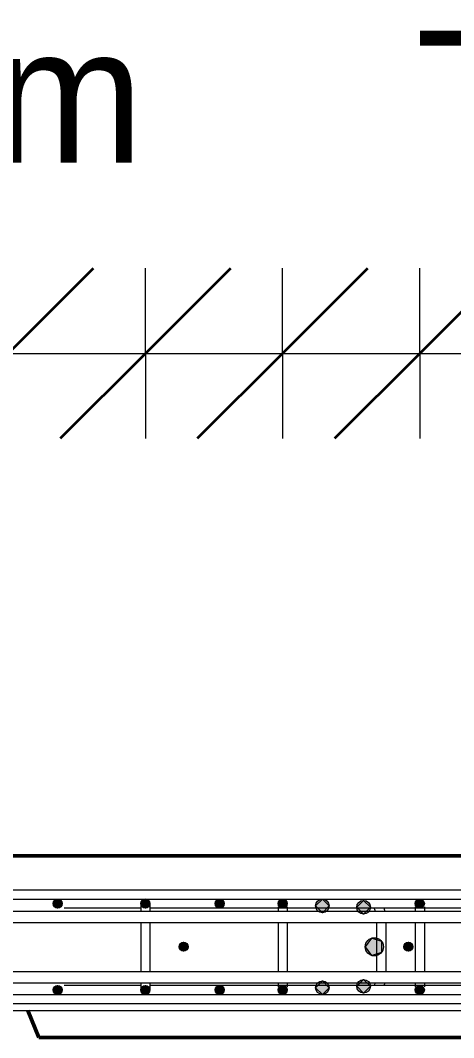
# Model space of a CAD drawing. Header units: millimetres. Extents: x 65464 to 98797, y 2255 to 31386.
# Drawn here: x 96576 to 96957, y 30290 to 31186 of the extents above; entities that cross this region are included whole.
import ezdxf

# ---------------------------------------------------------------- set-up
doc = ezdxf.new("R2010")
doc.units = ezdxf.units.MM
for name, color, linetype, lineweight in [('A-ANNO-DIMS', 211, 'Continuous', 9), ('A-ANNO-DIMS-50', 211, 'Continuous', 9), ('A-WALL', 113, 'Continuous', 25), ('S-RBAR', 171, 'Continuous', 18), ('S-RBAR-IDEN', 171, 'Continuous', 9)]:
    doc.layers.add(name, color=color, linetype=linetype, lineweight=lineweight)
doc.styles.add('Nirmala UI', font='Nirmala.ttf', dxfattribs={"height": 119.0625})
doc.styles.add('Nirmala UI Semilight', font='NirmalaS.ttf', dxfattribs={"height": 125})
doc.dimstyles.new('Arc_Length_-_2_5mm_Arial_3', dxfattribs={"dimscale": 304.8, "dimtxt": 125.683673, "dimasz": 0.492126, "dimexe": 0.246063, "dimexo": 0.0625, "dimgap": 0.287073, "dimtad": 1, "dimdec": 4, "dimzin": 0, "dimdsep": 46, "dimtxsty": 'Nirmala UI Semilight', "dimblk1": 'OBLIQUE', "dimblk2": 'OBLIQUE', "dimsah": 1, "dimcen": 0.09, "dimdle": 0.246063, "dimazin": 0, "dimtfac": 1, "dimtdec": 4, "dimtix": 1, "dimtmove": 0, "dimatfit": 3, "dimfxl": 0.246063, "dimfxlon": 1, "dimtvp": 1, "dimtolj": 1, "dimtzin": 0, "dimarcsym": 2})

# ---------------------------------------------------------------- blocks, each defined once
blk = doc.blocks.new('DIMBLOCK156-Elevation Top1')
at = {"layer": 'A-ANNO-DIMS-50', "lineweight": 35}
for p, q in [((96444.62, 30892.72), (96519.62, 30967.72)), ((96565.29, 30892.72), (96640.29, 30967.72)), ((96444.62, 30892.72), (96369.62, 30817.72)), ((96565.29, 30892.72), (96490.29, 30817.72))]:
    blk.add_line(p, q, dxfattribs=at)
at = {"layer": 'A-ANNO-DIMS-50'}
for p, q in [((96444.62, 30892.72), (96444.62, 30967.72)), ((96565.29, 30892.72), (96565.29, 30967.72)), ((96444.62, 30892.72), (96565.29, 30892.72)), ((96444.62, 30892.72), (96444.62, 30817.72)), ((96565.29, 30892.72), (96565.29, 30817.72))]:
    blk.add_line(p, q, dxfattribs=at)
blk = doc.blocks.new('_Oblique')
at = {"color": 0, "linetype": 'ByBlock', "lineweight": -2}
blk.add_line((-0.5, -0.5), (0.5, 0.5), dxfattribs=at)
blk = doc.blocks.new('DIMBLOCK157-Elevation Top1')
at = {"layer": 'A-ANNO-DIMS-50', "lineweight": 35}
for p, q in [((96565.29, 30892.72), (96640.29, 30967.72)), ((96685.95, 30892.72), (96760.95, 30967.72)), ((96565.29, 30892.72), (96490.29, 30817.72)), ((96685.95, 30892.72), (96610.95, 30817.72))]:
    blk.add_line(p, q, dxfattribs=at)
at = {"layer": 'A-ANNO-DIMS-50'}
for p, q in [((96565.29, 30892.72), (96565.29, 30967.72)), ((96685.95, 30892.72), (96685.95, 30967.72)), ((96565.29, 30892.72), (96685.95, 30892.72)), ((96565.29, 30892.72), (96565.29, 30817.72)), ((96685.95, 30892.72), (96685.95, 30817.72))]:
    blk.add_line(p, q, dxfattribs=at)
blk = doc.blocks.new('DIMBLOCK158-Elevation Top1')
at = {"layer": 'A-ANNO-DIMS-50', "lineweight": 35}
for p, q in [((96685.95, 30892.72), (96760.95, 30967.72)), ((96806.62, 30892.72), (96881.62, 30967.72)), ((96685.95, 30892.72), (96610.95, 30817.72)), ((96806.62, 30892.72), (96731.62, 30817.72))]:
    blk.add_line(p, q, dxfattribs=at)
at = {"layer": 'A-ANNO-DIMS-50'}
for p, q in [((96685.95, 30892.72), (96685.95, 30967.72)), ((96806.62, 30892.72), (96806.62, 30967.72)), ((96685.95, 30892.72), (96806.62, 30892.72)), ((96685.95, 30892.72), (96685.95, 30817.72)), ((96806.62, 30892.72), (96806.62, 30817.72))]:
    blk.add_line(p, q, dxfattribs=at)
blk = doc.blocks.new('DIMBLOCK159-Elevation Top1')
at = {"layer": 'A-ANNO-DIMS-50', "lineweight": 35}
for p, q in [((96806.62, 30892.72), (96881.62, 30967.72)), ((96927.29, 30892.72), (97002.29, 30967.72)), ((96806.62, 30892.72), (96731.62, 30817.72)), ((96927.29, 30892.72), (96852.29, 30817.72))]:
    blk.add_line(p, q, dxfattribs=at)
at = {"layer": 'A-ANNO-DIMS-50'}
for p, q in [((96806.62, 30892.72), (96806.62, 30967.72)), ((96927.29, 30892.72), (96927.29, 30967.72)), ((96806.62, 30892.72), (97002.29, 30892.72)), ((96806.62, 30892.72), (96806.62, 30817.72)), ((96927.29, 30892.72), (96927.29, 30817.72))]:
    blk.add_line(p, q, dxfattribs=at)
blk = doc.blocks.new('DIMBLOCK160-Elevation Top1')
at = {"layer": 'A-ANNO-DIMS-50', "lineweight": 35}
for p, q in [((95117.29, 30892.72), (95192.29, 30967.72)), ((95237.95, 30892.72), (95312.95, 30967.72)), ((95358.62, 30892.72), (95433.62, 30967.72)), ((95479.29, 30892.72), (95554.29, 30967.72)), ((95599.95, 30892.72), (95674.95, 30967.72)), ((95720.62, 30892.72), (95795.62, 30967.72)), ((95841.29, 30892.72), (95916.29, 30967.72)), ((95961.95, 30892.72), (96036.95, 30967.72)), ((96082.62, 30892.72), (96157.62, 30967.72)), ((96203.29, 30892.72), (96278.29, 30967.72)), ((96323.95, 30892.72), (96398.95, 30967.72)), ((96444.62, 30892.72), (96519.62, 30967.72)), ((96565.29, 30892.72), (96640.29, 30967.72)), ((96685.95, 30892.72), (96760.95, 30967.72)), ((96806.62, 30892.72), (96881.62, 30967.72)), ((96927.29, 30892.72), (97002.29, 30967.72)), ((95117.29, 30892.72), (95042.29, 30817.72)), ((95237.95, 30892.72), (95162.95, 30817.72)), ((95358.62, 30892.72), (95283.62, 30817.72)), ((95479.29, 30892.72), (95404.29, 30817.72)), ((95599.95, 30892.72), (95524.95, 30817.72)), ((95720.62, 30892.72), (95645.62, 30817.72)), ((95841.29, 30892.72), (95766.29, 30817.72)), ((95961.95, 30892.72), (95886.95, 30817.72)), ((96082.62, 30892.72), (96007.62, 30817.72)), ((96203.29, 30892.72), (96128.29, 30817.72)), ((96323.95, 30892.72), (96248.95, 30817.72)), ((96444.62, 30892.72), (96369.62, 30817.72)), ((96565.29, 30892.72), (96490.29, 30817.72)), ((96685.95, 30892.72), (96610.95, 30817.72)), ((96806.62, 30892.72), (96731.62, 30817.72)), ((96927.29, 30892.72), (96852.29, 30817.72))]:
    blk.add_line(p, q, dxfattribs=at)
at = {"layer": 'A-ANNO-DIMS-50'}
for p, q in [((95117.29, 30892.72), (95117.29, 30967.72)), ((95237.95, 30892.72), (95237.95, 30967.72)), ((95358.62, 30892.72), (95358.62, 30967.72)), ((95479.29, 30892.72), (95479.29, 30967.72)), ((95599.95, 30892.72), (95599.95, 30967.72)), ((95720.62, 30892.72), (95720.62, 30967.72)), ((95841.29, 30892.72), (95841.29, 30967.72)), ((95961.95, 30892.72), (95961.95, 30967.72)), ((96082.62, 30892.72), (96082.62, 30967.72)), ((96203.29, 30892.72), (96203.29, 30967.72)), ((96323.95, 30892.72), (96323.95, 30967.72)), ((96444.62, 30892.72), (96444.62, 30967.72)), ((96565.29, 30892.72), (96565.29, 30967.72)), ((96685.95, 30892.72), (96685.95, 30967.72)), ((96806.62, 30892.72), (96806.62, 30967.72)), ((96927.29, 30892.72), (96927.29, 30967.72)), ((95042.29, 30892.72), (97002.29, 30892.72)), ((95042.29, 30892.72), (95237.95, 30892.72)), ((95117.29, 30892.72), (95117.29, 30817.72)), ((95237.95, 30892.72), (95358.62, 30892.72)), ((95237.95, 30892.72), (95237.95, 30817.72)), ((95358.62, 30892.72), (95479.29, 30892.72)), ((95358.62, 30892.72), (95358.62, 30817.72)), ((95479.29, 30892.72), (95599.95, 30892.72)), ((95479.29, 30892.72), (95479.29, 30817.72)), ((95599.95, 30892.72), (95720.62, 30892.72)), ((95599.95, 30892.72), (95599.95, 30817.72)), ((95720.62, 30892.72), (95841.29, 30892.72)), ((95720.62, 30892.72), (95720.62, 30817.72)), ((95841.29, 30892.72), (95961.95, 30892.72)), ((95841.29, 30892.72), (95841.29, 30817.72)), ((95961.95, 30892.72), (96082.62, 30892.72)), ((95961.95, 30892.72), (95961.95, 30817.72)), ((96082.62, 30892.72), (96203.29, 30892.72)), ((96082.62, 30892.72), (96082.62, 30817.72)), ((96203.29, 30892.72), (96323.95, 30892.72)), ((96203.29, 30892.72), (96203.29, 30817.72)), ((96323.95, 30892.72), (96444.62, 30892.72)), ((96323.95, 30892.72), (96323.95, 30817.72)), ((96444.62, 30892.72), (96565.29, 30892.72)), ((96444.62, 30892.72), (96444.62, 30817.72)), ((96565.29, 30892.72), (96685.95, 30892.72)), ((96565.29, 30892.72), (96565.29, 30817.72)), ((96685.95, 30892.72), (96806.62, 30892.72)), ((96685.95, 30892.72), (96685.95, 30817.72)), ((96806.62, 30892.72), (97002.29, 30892.72)), ((96806.62, 30892.72), (96806.62, 30817.72)), ((96927.29, 30892.72), (96927.29, 30817.72))]:
    blk.add_line(p, q, dxfattribs=at)
blk = doc.blocks.new('_None')

msp = doc.modelspace()

# ---------------------------------------------------------------- hatches: boundary and pattern name
at = {"layer": 'S-RBAR'}
h = msp.add_hatch(color=256, dxfattribs=at)
edge = h.paths.add_edge_path()
edge.add_arc((96608.72108, 30408.39395), 4, 0, 360)
for points in [[(96608.72108, 30404.39395), (96612.72108, 30408.39395), (96608.72108, 30412.39395), (96604.72108, 30408.39395)], [(96685.95237, 30404.39395), (96689.95237, 30408.39395), (96685.95237, 30412.39395), (96681.95237, 30408.39395)], [(96685.95237, 30404.39395), (96689.95237, 30408.39395), (96685.95237, 30412.39395), (96681.95237, 30408.39395)], [(96751.26413, 30404.39395), (96755.26413, 30408.39395), (96751.26413, 30412.39395), (96747.26413, 30408.39395)], [(96806.61904, 30404.39395), (96810.61904, 30408.39395), (96806.61904, 30412.39395), (96802.61904, 30408.39395)], [(96806.61904, 30404.39395), (96810.61904, 30408.39395), (96806.61904, 30412.39395), (96802.61904, 30408.39395)], [(96841.5727, 30400.39395), (96847.5727, 30406.39395), (96841.5727, 30412.39395), (96835.5727, 30406.39395)], [(96927.2857, 30404.39395), (96931.2857, 30408.39395), (96927.2857, 30412.39395), (96923.2857, 30408.39395)], [(96927.2857, 30404.39395), (96931.2857, 30408.39395), (96927.2857, 30412.39395), (96923.2857, 30408.39395)], [(96877.8227, 30399.19607), (96883.8227, 30405.19607), (96877.8227, 30411.19607), (96871.8227, 30405.19607)], [(96884.81357, 30362.78549), (96893.75784, 30365.69166), (96893.75784, 30375.09623), (96884.81357, 30378.0024), (96879.2857, 30370.39395)], [(96719.50793, 30366.39395), (96723.50793, 30370.39395), (96719.50793, 30374.39395), (96715.50793, 30370.39395)], [(96917.2857, 30366.39395), (96921.2857, 30370.39395), (96917.2857, 30374.39395), (96913.2857, 30370.39395)], [(96877.8227, 30329.60035), (96883.8227, 30335.60035), (96877.8227, 30341.60035), (96871.8227, 30335.60035)], [(96608.72108, 30328.39395), (96612.72108, 30332.39395), (96608.72108, 30336.39395), (96604.72108, 30332.39395)], [(96685.95237, 30328.39395), (96689.95237, 30332.39395), (96685.95237, 30336.39395), (96681.95237, 30332.39395)], [(96685.95237, 30328.39395), (96689.95237, 30332.39395), (96685.95237, 30336.39395), (96681.95237, 30332.39395)], [(96751.26413, 30328.39395), (96755.26413, 30332.39395), (96751.26413, 30336.39395), (96747.26413, 30332.39395)], [(96806.61904, 30328.39395), (96810.61904, 30332.39395), (96806.61904, 30336.39395), (96802.61904, 30332.39395)], [(96806.61904, 30328.39395), (96810.61904, 30332.39395), (96806.61904, 30336.39395), (96802.61904, 30332.39395)], [(96841.5727, 30328.39054), (96847.5727, 30334.39054), (96841.5727, 30340.39054), (96835.5727, 30334.39054)], [(96927.2857, 30328.39395), (96931.2857, 30332.39395), (96927.2857, 30336.39395), (96923.2857, 30332.39395)], [(96927.2857, 30328.39395), (96931.2857, 30332.39395), (96927.2857, 30336.39395), (96923.2857, 30332.39395)]]:
    msp.add_hatch(color=256, dxfattribs=at).paths.add_polyline_path(points)
h = msp.add_hatch(color=256, dxfattribs=at)
edge = h.paths.add_edge_path()
edge.add_arc((96685.95237, 30408.39395), 4, 0, 360)
h = msp.add_hatch(color=256, dxfattribs=at)
edge = h.paths.add_edge_path()
edge.add_arc((96685.95237, 30408.39395), 4, 0, 360)
h = msp.add_hatch(color=256, dxfattribs=at)
edge = h.paths.add_edge_path()
edge.add_arc((96751.26413, 30408.39395), 4, 0, 360)
h = msp.add_hatch(color=256, dxfattribs=at)
edge = h.paths.add_edge_path()
edge.add_arc((96806.61904, 30408.39395), 4, 0, 360)
h = msp.add_hatch(color=256, dxfattribs=at)
edge = h.paths.add_edge_path()
edge.add_arc((96806.61904, 30408.39395), 4, 0, 360)
h = msp.add_hatch(color=256, dxfattribs=at)
edge = h.paths.add_edge_path()
edge.add_arc((96841.5727, 30406.39395), 6, 0, 360)
h = msp.add_hatch(color=256, dxfattribs=at)
edge = h.paths.add_edge_path()
edge.add_arc((96927.2857, 30408.39395), 4, 0, 360)
h = msp.add_hatch(color=256, dxfattribs=at)
edge = h.paths.add_edge_path()
edge.add_arc((96927.2857, 30408.39395), 4, 0, 360)
h = msp.add_hatch(color=256, dxfattribs=at)
edge = h.paths.add_edge_path()
edge.add_arc((96877.8227, 30405.19607), 6, 0, 360)
h = msp.add_hatch(color=256, dxfattribs=at)
edge = h.paths.add_edge_path()
edge.add_arc((96887.2857, 30370.39395), 8, 0, 360)
h = msp.add_hatch(color=256, dxfattribs=at)
edge = h.paths.add_edge_path()
edge.add_arc((96719.50793, 30370.39395), 4, 0, 360)
h = msp.add_hatch(color=256, dxfattribs=at)
edge = h.paths.add_edge_path()
edge.add_arc((96917.2857, 30370.39395), 4, 0, 360)
h = msp.add_hatch(color=256, dxfattribs=at)
edge = h.paths.add_edge_path()
edge.add_arc((96877.8227, 30335.60035), 6, 0, 360)
h = msp.add_hatch(color=256, dxfattribs=at)
edge = h.paths.add_edge_path()
edge.add_arc((96608.72108, 30332.39395), 4, 0, 360)
h = msp.add_hatch(color=256, dxfattribs=at)
edge = h.paths.add_edge_path()
edge.add_arc((96685.95237, 30332.39395), 4, 0, 360)
h = msp.add_hatch(color=256, dxfattribs=at)
edge = h.paths.add_edge_path()
edge.add_arc((96685.95237, 30332.39395), 4, 0, 360)
h = msp.add_hatch(color=256, dxfattribs=at)
edge = h.paths.add_edge_path()
edge.add_arc((96751.26413, 30332.39395), 4, 0, 360)
h = msp.add_hatch(color=256, dxfattribs=at)
edge = h.paths.add_edge_path()
edge.add_arc((96806.61904, 30332.39395), 4, 0, 360)
h = msp.add_hatch(color=256, dxfattribs=at)
edge = h.paths.add_edge_path()
edge.add_arc((96806.61904, 30332.39395), 4, 0, 360)
h = msp.add_hatch(color=256, dxfattribs=at)
edge = h.paths.add_edge_path()
edge.add_arc((96841.5727, 30334.39054), 6, 0, 360)
h = msp.add_hatch(color=256, dxfattribs=at)
edge = h.paths.add_edge_path()
edge.add_arc((96927.2857, 30332.39395), 4, 0, 360)
h = msp.add_hatch(color=256, dxfattribs=at)
edge = h.paths.add_edge_path()
edge.add_arc((96927.2857, 30332.39395), 4, 0, 360)

# ---------------------------------------------------------------- linework, layer by layer
at = {"layer": 'A-WALL', "lineweight": 50}
for p, q in [((98797.2857, 30450.39395), (95037.2857, 30450.39395)), ((96582.6857, 30314.39395), (96592.2857, 30290.39395)), ((96592.2857, 30290.39395), (98682.2857, 30290.39395))]:
    msp.add_line(p, q, dxfattribs=at)
at = {"layer": 'S-RBAR'}
for p, q in [((95067.2857, 30420.39395), (98767.2857, 30420.39395)), ((95067.2857, 30412.39395), (98767.2857, 30412.39395)), ((96608.72108, 30412.39395), (96604.72108, 30408.39395)), ((96612.72108, 30408.39395), (96608.72108, 30412.39395)), ((96685.95237, 30412.39395), (96681.95237, 30408.39395)), ((96685.95237, 30412.39395), (96681.95237, 30408.39395)), ((96689.95237, 30408.39395), (96685.95237, 30412.39395)), ((96689.95237, 30408.39395), (96685.95237, 30412.39395)), ((96751.26413, 30412.39395), (96747.26413, 30408.39395)), ((96755.26413, 30408.39395), (96751.26413, 30412.39395)), ((96806.61904, 30412.39395), (96802.61904, 30408.39395)), ((96806.61904, 30412.39395), (96802.61904, 30408.39395)), ((96810.61904, 30408.39395), (96806.61904, 30412.39395)), ((96810.61904, 30408.39395), (96806.61904, 30412.39395)), ((96841.5727, 30412.39395), (96835.5727, 30406.39395)), ((96847.5727, 30406.39395), (96841.5727, 30412.39395)), ((96927.2857, 30412.39395), (96923.2857, 30408.39395)), ((96927.2857, 30412.39395), (96923.2857, 30408.39395)), ((96931.2857, 30408.39395), (96927.2857, 30412.39395)), ((96931.2857, 30408.39395), (96927.2857, 30412.39395)), ((96604.72108, 30408.39395), (96608.72108, 30404.39395)), ((96608.72108, 30404.39395), (96612.72108, 30408.39395)), ((96681.95237, 30404.39395), (96614.56274, 30404.39395)), ((96681.95237, 30408.39395), (96681.95237, 30401.89415)), ((96681.95237, 30408.39395), (96685.95237, 30404.39395)), ((96681.95237, 30408.39395), (96685.95237, 30404.39395)), ((96685.95237, 30404.39395), (96689.95237, 30408.39395)), ((96685.95237, 30404.39395), (96689.95237, 30408.39395)), ((96689.95237, 30408.39395), (96689.95237, 30401.89415)), ((97292.66487, 30404.39395), (96689.95237, 30404.39395)), ((96747.26413, 30408.39395), (96751.26413, 30404.39395)), ((96751.26413, 30404.39395), (96755.26413, 30408.39395)), ((96802.61904, 30408.39395), (96806.61904, 30404.39395)), ((96802.61904, 30408.39395), (96806.61904, 30404.39395)), ((96802.61904, 30405.5847), (96802.61904, 30401.89415)), ((96806.61904, 30404.39395), (96810.61904, 30408.39395)), ((96806.61904, 30404.39395), (96810.61904, 30408.39395)), ((96810.61904, 30405.5847), (96810.61904, 30401.89415)), ((96835.5727, 30406.39395), (96841.5727, 30400.39395)), ((96841.5727, 30400.39395), (96847.5727, 30406.39395)), ((96877.8227, 30411.19607), (96871.8227, 30405.19607)), ((96871.8227, 30405.19607), (96877.8227, 30399.19607)), ((96883.8227, 30405.19607), (96877.8227, 30411.19607)), ((96877.8227, 30399.19607), (96883.8227, 30405.19607)), ((96923.2857, 30408.39395), (96927.2857, 30404.39395)), ((96923.2857, 30408.39395), (96927.2857, 30404.39395)), ((96923.2857, 30405.5847), (96923.2857, 30401.89415)), ((96927.2857, 30404.39395), (96931.2857, 30408.39395)), ((96927.2857, 30404.39395), (96931.2857, 30408.39395)), ((96931.2857, 30405.5847), (96931.2857, 30401.89415)), ((95067.2857, 30401.73625), (97884.74033, 30401.73625)), ((95067.2857, 30391.73625), (98377.2857, 30391.73625)), ((96681.95237, 30392.08503), (96681.95237, 30388.39395)), ((96681.95237, 30388.39395), (96681.95237, 30352.39395)), ((96689.95237, 30392.08503), (96689.95237, 30388.39395)), ((96689.95237, 30388.39395), (96689.95237, 30352.39395)), ((96802.61904, 30392.08503), (96802.61904, 30388.39395)), ((96802.61904, 30388.39395), (96802.61904, 30352.39395)), ((96810.61904, 30392.08503), (96810.61904, 30388.39395)), ((96810.61904, 30388.39395), (96810.61904, 30352.39395)), ((96889.2857, 30391.73625), (96889.2857, 30348.69315)), ((96897.2857, 30391.73625), (96897.2857, 30348.69315)), ((96923.2857, 30392.08503), (96923.2857, 30388.39395)), ((96923.2857, 30388.39395), (96923.2857, 30352.39395)), ((96931.2857, 30392.08503), (96931.2857, 30388.39395)), ((96931.2857, 30388.39395), (96931.2857, 30352.39395)), ((96884.81357, 30378.0024), (96879.2857, 30370.39395)), ((96893.75784, 30375.09623), (96884.81357, 30378.0024)), ((96719.50793, 30374.39395), (96715.50793, 30370.39395)), ((96715.50793, 30370.39395), (96719.50793, 30366.39395)), ((96723.50793, 30370.39395), (96719.50793, 30374.39395)), ((96719.50793, 30366.39395), (96723.50793, 30370.39395)), ((96879.2857, 30370.39395), (96884.81357, 30362.78549)), ((96893.75784, 30365.69166), (96893.75784, 30375.09623)), ((96917.2857, 30374.39395), (96913.2857, 30370.39395)), ((96913.2857, 30370.39395), (96917.2857, 30366.39395)), ((96921.2857, 30370.39395), (96917.2857, 30374.39395)), ((96917.2857, 30366.39395), (96921.2857, 30370.39395)), ((96884.81357, 30362.78549), (96893.75784, 30365.69166)), ((96681.95237, 30352.39395), (96681.95237, 30348.31227)), ((96689.95237, 30352.39395), (96689.95237, 30348.31227)), ((96802.61904, 30352.39395), (96802.61904, 30348.31227)), ((96810.61904, 30352.39395), (96810.61904, 30348.31227)), ((96923.2857, 30352.39395), (96923.2857, 30348.31227)), ((96931.2857, 30352.39395), (96931.2857, 30348.31227)), ((95067.2857, 30348.69315), (98377.2857, 30348.69315)), ((96877.8227, 30341.60035), (96871.8227, 30335.60035)), ((96883.8227, 30335.60035), (96877.8227, 30341.60035)), ((95067.2857, 30338.69315), (97884.74033, 30338.69315)), ((96608.72108, 30336.39395), (96604.72108, 30332.39395)), ((96604.72108, 30332.39395), (96608.72108, 30328.39395)), ((96612.72108, 30332.39395), (96608.72108, 30336.39395)), ((96608.72108, 30328.39395), (96612.72108, 30332.39395)), ((96681.95237, 30336.39395), (96614.56274, 30336.39395)), ((96681.95237, 30338.25181), (96681.95237, 30332.39395)), ((96685.95237, 30336.39395), (96681.95237, 30332.39395)), ((96685.95237, 30336.39395), (96681.95237, 30332.39395)), ((96681.95237, 30332.39395), (96685.95237, 30328.39395)), ((96681.95237, 30332.39395), (96685.95237, 30328.39395)), ((96689.95237, 30332.39395), (96685.95237, 30336.39395)), ((96689.95237, 30332.39395), (96685.95237, 30336.39395)), ((96685.95237, 30328.39395), (96689.95237, 30332.39395)), ((96685.95237, 30328.39395), (96689.95237, 30332.39395)), ((96689.95237, 30338.25181), (96689.95237, 30332.39395)), ((97292.66487, 30336.39395), (96689.95237, 30336.39395)), ((96751.26413, 30336.39395), (96747.26413, 30332.39395)), ((96747.26413, 30332.39395), (96751.26413, 30328.39395)), ((96755.26413, 30332.39395), (96751.26413, 30336.39395)), ((96751.26413, 30328.39395), (96755.26413, 30332.39395)), ((96802.61904, 30338.25181), (96802.61904, 30335.20306)), ((96806.61904, 30336.39395), (96802.61904, 30332.39395)), ((96806.61904, 30336.39395), (96802.61904, 30332.39395)), ((96802.61904, 30332.39395), (96806.61904, 30328.39395)), ((96802.61904, 30332.39395), (96806.61904, 30328.39395)), ((96810.61904, 30332.39395), (96806.61904, 30336.39395)), ((96810.61904, 30332.39395), (96806.61904, 30336.39395)), ((96806.61904, 30328.39395), (96810.61904, 30332.39395)), ((96806.61904, 30328.39395), (96810.61904, 30332.39395)), ((96810.61904, 30338.25181), (96810.61904, 30335.20306)), ((96841.5727, 30340.39054), (96835.5727, 30334.39054)), ((96835.5727, 30334.39054), (96841.5727, 30328.39054)), ((96847.5727, 30334.39054), (96841.5727, 30340.39054)), ((96841.5727, 30328.39054), (96847.5727, 30334.39054)), ((96871.8227, 30335.60035), (96877.8227, 30329.60035)), ((96877.8227, 30329.60035), (96883.8227, 30335.60035)), ((96923.2857, 30338.25181), (96923.2857, 30335.20306)), ((96927.2857, 30336.39395), (96923.2857, 30332.39395)), ((96927.2857, 30336.39395), (96923.2857, 30332.39395)), ((96923.2857, 30332.39395), (96927.2857, 30328.39395)), ((96923.2857, 30332.39395), (96927.2857, 30328.39395)), ((96931.2857, 30332.39395), (96927.2857, 30336.39395)), ((96931.2857, 30332.39395), (96927.2857, 30336.39395)), ((96927.2857, 30328.39395), (96931.2857, 30332.39395)), ((96927.2857, 30328.39395), (96931.2857, 30332.39395)), ((96931.2857, 30338.25181), (96931.2857, 30335.20306)), ((95067.2857, 30328.39395), (98609.5704, 30328.39395)), ((95067.2857, 30320.39395), (98767.2857, 30320.39395)), ((96437.2857, 30314.39395), (98767.2857, 30314.39395))]:
    msp.add_line(p, q, dxfattribs=at)
for centre, radius in [((96608.72108, 30408.39395), 4), ((96685.95237, 30408.39395), 4), ((96685.95237, 30408.39395), 4), ((96751.26413, 30408.39395), 4), ((96806.61904, 30408.39395), 4), ((96806.61904, 30408.39395), 4), ((96841.5727, 30406.39395), 6), ((96927.2857, 30408.39395), 4), ((96927.2857, 30408.39395), 4), ((96877.8227, 30405.19607), 6), ((96887.2857, 30370.39395), 8), ((96719.50793, 30370.39395), 4), ((96917.2857, 30370.39395), 4), ((96877.8227, 30335.60035), 6), ((96608.72108, 30332.39395), 4), ((96685.95237, 30332.39395), 4), ((96685.95237, 30332.39395), 4), ((96751.26413, 30332.39395), 4), ((96806.61904, 30332.39395), 4), ((96806.61904, 30332.39395), 4), ((96841.5727, 30334.39054), 6), ((96927.2857, 30332.39395), 4), ((96927.2857, 30332.39395), 4)]:
    msp.add_circle(centre, radius, dxfattribs=at)
for centre, radius, start, end in [((96685.95237, 30408.39395), 4, 0, 180), ((96873.2857, 30396.39395), 16, 19.66919631, 29.99626854), ((96873.2857, 30396.39395), 24, 12.90066553, 19.63185144), ((96685.95237, 30332.39395), 4, 180, 0), ((96873.2857, 30344.39395), 16, 330.00336235, 338.93727773), ((96873.2857, 30344.39395), 24, 340.36790249, 345)]:
    msp.add_arc(centre, radius, start, end, dxfattribs=at)

# ---------------------------------------------------------------- texts
at = {"layer": 'S-RBAR-IDEN', "char_height": 119.0625, "width": 1787.763125, "attachment_point": 1, "style": 'Nirmala UI'}
for insert in [(95231.08129, 31179.59002), (96923.85861, 31176.69696)]:
    msp.add_mtext('T8 UBAR @125 mm', dxfattribs=dict(at, insert=insert))

# ---------------------------------------------------------------- dimensions: what is measured, and where the dimension line sits
at = {"layer": 'A-ANNO-DIMS'}
for base, p1, p2, text, override, picture, middle in [((96927.2857, 30892.72401), (95117.2857, 30817.72401), (96927.2857, 30817.72401), '1810', {"dimpost": '<>', "dimblk1": 'None', "dimblk2": 'None', "dimsah": 1, "dimfxl": 1810}, 'DIMBLOCK160-Elevation Top1', (96022.2857, 31045.16474)), ((96565.2857, 30892.72401), (96444.61904, 30817.72401), (96565.2857, 30817.72401), ' ', {"dimpost": '<>', "dimfxl": 120.666667}, 'DIMBLOCK156-Elevation Top1', (96504.95237, 30892.72401)), ((96685.95237, 30892.72401), (96565.2857, 30817.72401), (96685.95237, 30817.72401), ' ', {"dimpost": '<>', "dimfxl": 120.666667}, 'DIMBLOCK157-Elevation Top1', (96625.61904, 30892.72401)), ((96806.61904, 30892.72401), (96685.95237, 30817.72401), (96806.61904, 30817.72401), ' ', {"dimpost": '<>', "dimfxl": 120.666667}, 'DIMBLOCK158-Elevation Top1', (96746.2857, 30892.72401)), ((96927.2857, 30892.72401), (96806.61904, 30817.72401), (96927.2857, 30817.72401), ' ', {"dimpost": '<>', "dimfxl": 120.666667}, 'DIMBLOCK159-Elevation Top1', (96866.95237, 30892.72401))]:
    dim = msp.add_linear_dim(base=base, p1=p1, p2=p2, text=text, dimstyle='Arc_Length_-_2_5mm_Arial_3', override=override, dxfattribs=at)
    dim.commit()
    dim.dimension.update_dxf_attribs({"geometry": picture, "text_midpoint": middle})

doc.saveas('drawing.dxf')
